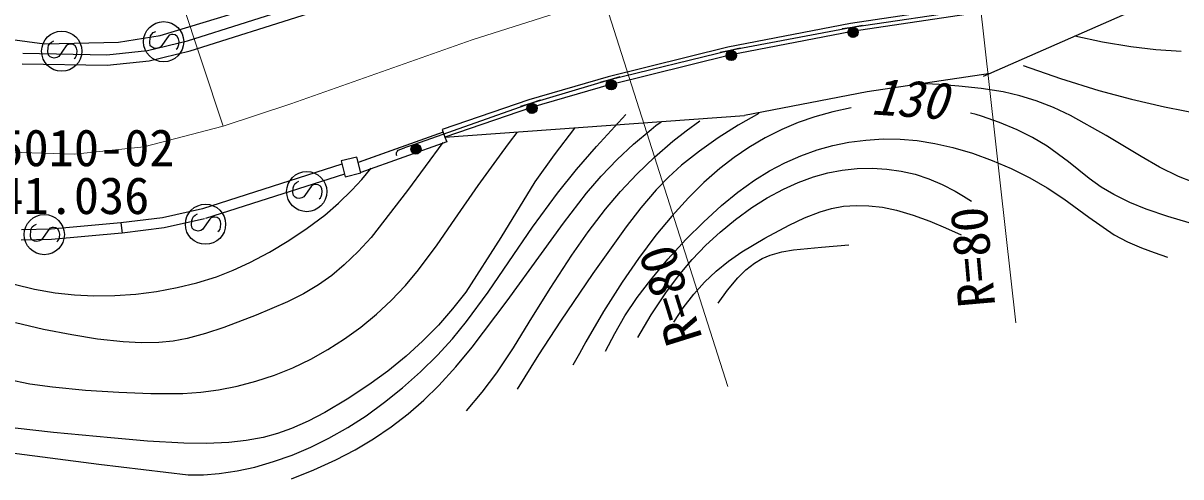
# Model space of a CAD drawing. Units: millimetres, scale not verified. Extents: x 40000 to 680000, y 20000 to 380000.
# Drawn here: x 220859 to 278222, y 241914 to 264384 of the extents above; entities that cross this region are included whole.
import ezdxf
from ezdxf.enums import TextEntityAlignment as Align

# ---------------------------------------------------------------- set-up
doc = ezdxf.new("R2010")
doc.units = ezdxf.units.MM
doc.header["$LTSCALE"] = 1000
doc.linetypes.add('CHAIN', pattern=[18.5, 12, -1.5, 3.5, -1.5])
for name, color, linetype, lineweight in [('M-BGD', 7, 'Continuous', 25), ('M-BMK', 2, 'CHAIN', 13), ('M-BMK-HTXT', 7, 'Continuous', 13)]:
    doc.layers.add(name, color=color, linetype=linetype, lineweight=lineweight)
doc.styles.add('ＭＳ ゴシック', font='')
doc.styles.get('ＭＳ ゴシック').set_extended_font_data('MS Gothic')

msp = doc.modelspace()

# ---------------------------------------------------------------- linework, layer by layer
at = {"layer": 'M-BGD'}
for p, q in [((227647, 263777), (242456, 268257)), ((278208, 266045), (268426, 261736)), ((228994, 263512), (234851, 265359)), ((267966, 265281), (261862, 264375)), ((268002, 265068), (261941, 264174)), ((229132, 263018), (235000, 264869)), ((268026, 264875), (261922, 263970)), ((217843, 263917), (221910, 263366)), ((227227, 263845), (227309, 263918)), ((227309, 263918), (227429, 263978)), ((261862, 264375), (255779, 263202)), ((261940, 263973), (255856, 262799)), ((261941, 264174), (255893, 263029)), ((261941, 264174), (261434, 264099)), ((262444, 264270), (261941, 264174)), ((221910, 263366), (225575, 263443)), ((222121, 263285), (222174, 263375)), ((222174, 263375), (222256, 263448)), ((222256, 263448), (222377, 263508)), ((223048, 263318), (222987, 263253)), ((223151, 263349), (223048, 263318)), ((223226, 263347), (223151, 263349)), ((223340, 263332), (223226, 263347)), ((223444, 263257), (223340, 263332)), ((225575, 263443), (227647, 263777)), ((227018, 263029), (228994, 263512)), ((227129, 263427), (227150, 263656)), ((227160, 263269), (227129, 263427)), ((227150, 263656), (227174, 263755)), ((227174, 263755), (227227, 263845)), ((228039, 263723), (227677, 263208)), ((228100, 263788), (228039, 263723)), ((228203, 263819), (228100, 263788)), ((228278, 263817), (228203, 263819)), ((228392, 263802), (228278, 263817)), ((228496, 263727), (228392, 263802)), ((228561, 263611), (228496, 263727)), ((228542, 263221), (228571, 263324)), ((228585, 263479), (228561, 263611)), ((228571, 263324), (228585, 263479)), ((272970, 263752), (274340, 263461)), ((274340, 263461), (275737, 263225)), ((220843, 262890), (225004, 262811)), ((222077, 262957), (222097, 263186)), ((222108, 262799), (222077, 262957)), ((222097, 263186), (222121, 263285)), ((222191, 262721), (222108, 262799)), ((222625, 262738), (222530, 262686)), ((222987, 263253), (222625, 262738)), ((223509, 263141), (223444, 263257)), ((223448, 262680), (223489, 262751)), ((223489, 262751), (223518, 262854)), ((223532, 263009), (223509, 263141)), ((223518, 262854), (223532, 263009)), ((225004, 262811), (227018, 263029)), ((227106, 262523), (229132, 263018)), ((227244, 263191), (227160, 263269)), ((227335, 263148), (227244, 263191)), ((227454, 263127), (227335, 263148)), ((227582, 263156), (227454, 263127)), ((227677, 263208), (227582, 263156)), ((228436, 263100), (228500, 263150)), ((228500, 263150), (228542, 263221)), ((255779, 263202), (249845, 261733)), ((255893, 263029), (249935, 261573)), ((255877, 262804), (249943, 261335)), ((255893, 263029), (255389, 262933)), ((256391, 263150), (255893, 263029)), ((275737, 263225), (276979, 263085)), ((276979, 263085), (278237, 263004)), ((220805, 262377), (225027, 262298)), ((222283, 262678), (222191, 262721)), ((222402, 262657), (222283, 262678)), ((222530, 262686), (222402, 262657)), ((223383, 262630), (223448, 262680)), ((225027, 262298), (227106, 262523)), ((270402, 262286), (272265, 261641)), ((249845, 261733), (245911, 260594)), ((250426, 261719), (249935, 261573)), ((268783, 261893), (262679, 260987)), ((272265, 261641), (274154, 261051)), ((249935, 261573), (245997, 260401)), ((249959, 261339), (246025, 260200)), ((249935, 261573), (249437, 261452)), ((266246, 261338), (265270, 261390)), ((267223, 261267), (266246, 261338)), ((268325, 261156), (267223, 261267)), ((269419, 260985), (268325, 261156)), ((274154, 261051), (275777, 260620)), ((245911, 260594), (241626, 259122)), ((246480, 260571), (245997, 260401)), ((262679, 260987), (256595, 259814)), ((270252, 260790), (269419, 260985)), ((271060, 260540), (270252, 260790)), ((271916, 260206), (271060, 260540)), ((275777, 260620), (277412, 260248)), ((245997, 260401), (240242, 258382)), ((246044, 260206), (241759, 258735)), ((245997, 260401), (245505, 260255)), ((249995, 259074), (250729, 259868)), ((257307, 259916), (256290, 259339)), ((260979, 259996), (260090, 259752)), ((261882, 260183), (260979, 259996)), ((268084, 259855), (267805, 259932)), ((272750, 259816), (271916, 260206)), ((277412, 260248), (279426, 259849)), ((241759, 258735), (256595, 259814)), ((251971, 259121), (252215, 259312)), ((252215, 259312), (252468, 259503)), ((253708, 259052), (254383, 259548)), ((256290, 259339), (255295, 258706)), ((259266, 259465), (258453, 259119)), ((260090, 259752), (259266, 259465)), ((268352, 259776), (268084, 259855)), ((269237, 259468), (268352, 259776)), ((270107, 259102), (269237, 259468)), ((274517, 258819), (272750, 259816)), ((241675, 258986), (237457, 257488)), ((241675, 258986), (237502, 257505)), ((241626, 259122), (241759, 258735)), ((241759, 258735), (241846, 258502)), ((244962, 258479), (245337, 258971)), ((248175, 259176), (247169, 257868)), ((249268, 258274), (249995, 259074)), ((251104, 258393), (251971, 259121)), ((253051, 258533), (253708, 259052)), ((258453, 259119), (257622, 258701)), ((270869, 258721), (270107, 259102)), ((271600, 258288), (270869, 258721)), ((276250, 257773), (274517, 258819)), ((241846, 258502), (237583, 256990)), ((239522, 258130), (239758, 258213)), ((240242, 258382), (239758, 258213)), ((241658, 258470), (239906, 256102)), ((244590, 257986), (244962, 258479)), ((248278, 257136), (249268, 258274)), ((250285, 257627), (251104, 258393)), ((252136, 257741), (253051, 258533)), ((255295, 258706), (254371, 258051)), ((256821, 258232), (256086, 257734)), ((257622, 258701), (256821, 258232)), ((260197, 258107), (260971, 258326)), ((260971, 258326), (261768, 258487)), ((261768, 258487), (262614, 258597)), ((262614, 258597), (263466, 258647)), ((263466, 258647), (264309, 258637)), ((264309, 258637), (265149, 258567)), ((265149, 258567), (266040, 258429)), ((266040, 258429), (266927, 258229)), ((266927, 258229), (267905, 257939)), ((272656, 257514), (271600, 258288)), ((237390, 257753), (236616, 257557)), ((237588, 256970), (237390, 257753)), ((239356, 257910), (239365, 257966)), ((239359, 257857), (239356, 257910)), ((239369, 257811), (239359, 257857)), ((239365, 257966), (239382, 258006)), ((239382, 258006), (239409, 258050)), ((239409, 258050), (239445, 258087)), ((239445, 258087), (239482, 258112)), ((239482, 258112), (239522, 258130)), ((243397, 256348), (244590, 257986)), ((247169, 257868), (246207, 256518)), ((249504, 256810), (250285, 257627)), ((251263, 256904), (252136, 257741)), ((254371, 258051), (253487, 257351)), ((256086, 257734), (255374, 257179)), ((258597, 257465), (259385, 257814)), ((259385, 257814), (260197, 258107)), ((267905, 257939), (268879, 257587)), ((268879, 257587), (269821, 257185)), ((277166, 257256), (276250, 257773)), ((236657, 257397), (229740, 255192)), ((236616, 257557), (236815, 256773)), ((237632, 256648), (238110, 257210)), ((247334, 255960), (248278, 257136)), ((253487, 257351), (252836, 256764)), ((255374, 257179), (254585, 256485)), ((257102, 256609), (257834, 257063)), ((257834, 257063), (258597, 257465)), ((260723, 256970), (261448, 257105)), ((261448, 257105), (262182, 257182)), ((262182, 257182), (262929, 257200)), ((262929, 257200), (263654, 257158)), ((263654, 257158), (264371, 257056)), ((264371, 257056), (265055, 256898)), ((269821, 257185), (270745, 256725)), ((273676, 256692), (272656, 257514)), ((278109, 256794), (277166, 257256)), ((236783, 256899), (229896, 254703)), ((234263, 256331), (234316, 256421)), ((234316, 256421), (234398, 256494)), ((234398, 256494), (234518, 256554)), ((236815, 256773), (237588, 256970)), ((237142, 256113), (237632, 256648)), ((246207, 256518), (244525, 253772)), ((248776, 255963), (249504, 256810)), ((250463, 256052), (251263, 256904)), ((252836, 256764), (252225, 256134)), ((254585, 256485), (253828, 255740)), ((256266, 256005), (257102, 256609)), ((258532, 256169), (259261, 256499)), ((259261, 256499), (260024, 256778)), ((260024, 256778), (260723, 256970)), ((265055, 256898), (265730, 256680)), ((265730, 256680), (266392, 256401)), ((270745, 256725), (271596, 256235)), ((274276, 256264), (273676, 256692)), ((278786, 256525), (278109, 256794)), ((234218, 256003), (234239, 256232)), ((234250, 255845), (234218, 256003)), ((234239, 256232), (234263, 256331)), ((234333, 255767), (234250, 255845)), ((235128, 256299), (234766, 255784)), ((235189, 256364), (235128, 256299)), ((235292, 256395), (235189, 256364)), ((235368, 256393), (235292, 256395)), ((235482, 256378), (235368, 256393)), ((235585, 256303), (235482, 256378)), ((235650, 256187), (235585, 256303)), ((235631, 255797), (235660, 255900)), ((235674, 256054), (235650, 256187)), ((235660, 255900), (235674, 256054)), ((236489, 255473), (237142, 256113)), ((239906, 256102), (238103, 253769)), ((242255, 254677), (243397, 256348)), ((246103, 254272), (247334, 255960)), ((247634, 254486), (248776, 255963)), ((249713, 255166), (250463, 256052)), ((252225, 256134), (251458, 255239)), ((255468, 255353), (256266, 256005)), ((257731, 255735), (258532, 256169)), ((266392, 256401), (267036, 256064)), ((267036, 256064), (267448, 255822)), ((271596, 256235), (272425, 255689)), ((274901, 255891), (274276, 256264)), ((275692, 255503), (274901, 255891)), ((234425, 255724), (234333, 255767)), ((234543, 255703), (234425, 255724)), ((234671, 255732), (234543, 255703)), ((234766, 255784), (234671, 255732)), ((235525, 255676), (235589, 255726)), ((235589, 255726), (235631, 255797)), ((235801, 254882), (236489, 255473)), ((253828, 255740), (252998, 254828)), ((254563, 254532), (255468, 255353)), ((256966, 255254), (257731, 255735)), ((260916, 255204), (261512, 255313)), ((261512, 255313), (262131, 255358)), ((262131, 255358), (262754, 255343)), ((262754, 255343), (263444, 255263)), ((267448, 255822), (267855, 255572)), ((272425, 255689), (273657, 254770)), ((276511, 255168), (275692, 255503)), ((227757, 254750), (225700, 254490)), ((229740, 255192), (227757, 254750)), ((229223, 254615), (229247, 254714)), ((229247, 254714), (229300, 254804)), ((229300, 254804), (229382, 254877)), ((229382, 254877), (229503, 254937)), ((230174, 254747), (230113, 254682)), ((230277, 254778), (230174, 254747)), ((230352, 254776), (230277, 254778)), ((230466, 254761), (230352, 254776)), ((230570, 254687), (230466, 254761)), ((234930, 254226), (235801, 254882)), ((248853, 254048), (249713, 255166)), ((251458, 255239), (250736, 254303)), ((252998, 254828), (252214, 253878)), ((256153, 254666), (256966, 255254)), ((258819, 254377), (259573, 254738)), ((259573, 254738), (260345, 255039)), ((260345, 255039), (260916, 255204)), ((263444, 255263), (264129, 255122)), ((264129, 255122), (264961, 254880)), ((264961, 254880), (265787, 254576)), ((273657, 254770), (274923, 253902)), ((277572, 254803), (276511, 255168)), ((278636, 254500), (277572, 254803)), ((222246, 254182), (220773, 254142)), ((221235, 254103), (221259, 254201)), ((221259, 254201), (221312, 254291)), ((221312, 254291), (221394, 254365)), ((221394, 254365), (221514, 254424)), ((222124, 254169), (221762, 253654)), ((222185, 254234), (222124, 254169)), ((222288, 254265), (222185, 254234)), ((225700, 254490), (222246, 254182)), ((222364, 254263), (222288, 254265)), ((222478, 254248), (222364, 254263)), ((222581, 254174), (222478, 254248)), ((222646, 254057), (222581, 254174)), ((225700, 254490), (225765, 253981)), ((225700, 254490), (225765, 253981)), ((227845, 254244), (225765, 253981)), ((229852, 254691), (227845, 254244)), ((229203, 254386), (229223, 254615)), ((229234, 254228), (229203, 254386)), ((229317, 254150), (229234, 254228)), ((229409, 254107), (229317, 254150)), ((229751, 254167), (229656, 254115)), ((230113, 254682), (229751, 254167)), ((230635, 254570), (230570, 254687)), ((230574, 254109), (230615, 254181)), ((230615, 254181), (230644, 254283)), ((230658, 254438), (230635, 254570)), ((230644, 254283), (230658, 254438)), ((234023, 253617), (234930, 254226)), ((241373, 253400), (242255, 254677)), ((244926, 252557), (246103, 254272)), ((246540, 252972), (247634, 254486)), ((250736, 254303), (249087, 251981)), ((253701, 253667), (254563, 254532)), ((255389, 254040), (256153, 254666)), ((257616, 253735), (258819, 254377)), ((265787, 254576), (266564, 254250)), ((266564, 254250), (267345, 253902)), ((222260, 253669), (220754, 253628)), ((221215, 253873), (221235, 254103)), ((221246, 253715), (221215, 253873)), ((221329, 253637), (221246, 253715)), ((221421, 253594), (221329, 253637)), ((221539, 253573), (221421, 253594)), ((221667, 253602), (221539, 253573)), ((221762, 253654), (221667, 253602)), ((225746, 253979), (222260, 253669)), ((222521, 253547), (222585, 253596)), ((222585, 253596), (222627, 253668)), ((222627, 253668), (222656, 253770)), ((222670, 253925), (222646, 254057)), ((222656, 253770), (222670, 253925)), ((229528, 254086), (229409, 254107)), ((229656, 254115), (229528, 254086)), ((230509, 254059), (230574, 254109)), ((233073, 253043), (234023, 253617)), ((238103, 253769), (237458, 253068)), ((244525, 253772), (242793, 251062)), ((248042, 252895), (248853, 254048)), ((252214, 253878), (251353, 252735)), ((252803, 252687), (253701, 253667)), ((254682, 253382), (255389, 254040)), ((256467, 253054), (257616, 253735)), ((274923, 253902), (275580, 253554)), ((275580, 253554), (276276, 253255)), ((232095, 252523), (233073, 253043)), ((237458, 253068), (236769, 252409)), ((240450, 252170), (241373, 253400)), ((254016, 252680), (254682, 253382)), ((255814, 252602), (256467, 253054)), ((257879, 252899), (258447, 253054)), ((258447, 253054), (259036, 253152)), ((259036, 253152), (260411, 253295)), ((260411, 253295), (261768, 253406)), ((276276, 253255), (276906, 253020)), ((276906, 253020), (277553, 252795)), ((231270, 252143), (232095, 252523)), ((236769, 252409), (236146, 251890)), ((243895, 251059), (244926, 252557)), ((244849, 250632), (246540, 252972)), ((246964, 251248), (248042, 252895)), ((251353, 252735), (250536, 251550)), ((251956, 251673), (252803, 252687)), ((253335, 251869), (254016, 252680)), ((255195, 252101), (255814, 252602)), ((256666, 252162), (257098, 252503)), ((257098, 252503), (257471, 252726)), ((257471, 252726), (257879, 252899)), ((230431, 251823), (231270, 252143)), ((236146, 251890), (235489, 251421)), ((239796, 251392), (240450, 252170)), ((249087, 251981), (247487, 249624)), ((252700, 251020), (253335, 251869)), ((254622, 251556), (255195, 252101)), ((256277, 251778), (256666, 252162)), ((220410, 251456), (221421, 251211)), ((227473, 251094), (228497, 251285)), ((228497, 251285), (229468, 251524)), ((229468, 251524), (230431, 251823)), ((235489, 251421), (234746, 250982)), ((239095, 250653), (239796, 251392)), ((250536, 251550), (249617, 250097)), ((251290, 250795), (251956, 251673)), ((254091, 250968), (254622, 251556)), ((255763, 251165), (256277, 251778)), ((221421, 251211), (222444, 251025)), ((222444, 251025), (223397, 250920)), ((223397, 250920), (224365, 250875)), ((224365, 250875), (225406, 250889)), ((225406, 250889), (226447, 250963)), ((226447, 250963), (227473, 251094)), ((234746, 250982), (233962, 250589)), ((242793, 251062), (242139, 250232)), ((242822, 249605), (243895, 251059)), ((245936, 249568), (246964, 251248)), ((250680, 249890), (251290, 250795)), ((251978, 249931), (252700, 251020)), ((253567, 250287), (254091, 250968)), ((255304, 250523), (255763, 251165)), ((233962, 250589), (232398, 249924)), ((238363, 249971), (239095, 250653)), ((242139, 250232), (241432, 249431)), ((243112, 248331), (244849, 250632)), ((253098, 249578), (253567, 250287)), ((221870, 249212), (220479, 249540)), ((232398, 249924), (230796, 249308)), ((237590, 249332), (238363, 249971)), ((242127, 248754), (242822, 249605)), ((245161, 248295), (245936, 249568)), ((247487, 249624), (246401, 247950)), ((249617, 250097), (248744, 248605)), ((250170, 249020), (250680, 249890)), ((251308, 248812), (251978, 249931)), ((223276, 248943), (221870, 249212)), ((229894, 249005), (228982, 248763)), ((230796, 249308), (229894, 249005)), ((236787, 248746), (237590, 249332)), ((241432, 249431), (240653, 248638)), ((249718, 248131), (250170, 249020)), ((224547, 248740), (223276, 248943)), ((225811, 248599), (224547, 248740)), ((226702, 248555), (225811, 248599)), ((227589, 248572), (226702, 248555)), ((228290, 248638), (227589, 248572)), ((228982, 248763), (228290, 248638)), ((235962, 248216), (236787, 248746)), ((240653, 248638), (239833, 247891)), ((241387, 247944), (242127, 248754)), ((248744, 248605), (248419, 248023)), ((235108, 247742), (235962, 248216)), ((239833, 247891), (238927, 247155)), ((240539, 247109), (241387, 247944)), ((242304, 247363), (243112, 248331)), ((244337, 247057), (245161, 248295)), ((246401, 247950), (245345, 246258)), ((248419, 248023), (248099, 247438)), ((233314, 246954), (234225, 247320)), ((234225, 247320), (235108, 247742)), ((241458, 246442), (242304, 247363)), ((220085, 246752), (221190, 246528)), ((232390, 246647), (233314, 246954)), ((238927, 247155), (237981, 246466)), ((239655, 246322), (240539, 247109)), ((243604, 246100), (244337, 247057)), ((221190, 246528), (222308, 246364)), ((222308, 246364), (223946, 246203)), ((223946, 246203), (225602, 246102)), ((225602, 246102), (227184, 246045)), ((228771, 246049), (229656, 246102)), ((229656, 246102), (230538, 246216)), ((230538, 246216), (231470, 246402)), ((231470, 246402), (232390, 246647)), ((237981, 246466), (236916, 245762)), ((238764, 245604), (239655, 246322)), ((240712, 245717), (241458, 246442)), ((242821, 245178), (243604, 246100)), ((227184, 246045), (228771, 246049)), ((236916, 245762), (235807, 245102)), ((237850, 244942), (238764, 245604)), ((239932, 245042), (240712, 245717)), ((235807, 245102), (234989, 244672)), ((239091, 244394), (239932, 245042)), ((222367, 244111), (219550, 244431)), ((234989, 244672), (234150, 244300)), ((236943, 244357), (237850, 244942)), ((238222, 243800), (239091, 244394)), ((225197, 243852), (222367, 244111)), ((227013, 243683), (225197, 243852)), ((232757, 243869), (231914, 243716)), ((233467, 244057), (232757, 243869)), ((234150, 244300), (233467, 244057)), ((235114, 243383), (236004, 243823)), ((236004, 243823), (236943, 244357)), ((237302, 243252), (238222, 243800)), ((228828, 243575), (227013, 243683)), ((229944, 243568), (228828, 243575)), ((231048, 243621), (229944, 243568)), ((231914, 243716), (231048, 243621)), ((234193, 242994), (235114, 243383)), ((236353, 242756), (237302, 243252)), ((220162, 243119), (224613, 242534)), ((232338, 242400), (233269, 242667)), ((233269, 242667), (234193, 242994)), ((235261, 242255), (236353, 242756)), ((224613, 242534), (229035, 242013)), ((230564, 242075), (231455, 242208)), ((231455, 242208), (232338, 242400)), ((234155, 241814), (235261, 242255)), ((229035, 242013), (229799, 242014)), ((229799, 242014), (230564, 242075))]:
    msp.add_line(p, q, dxfattribs=at)
for centre, radius in [((227820, 263466), 995), ((222768, 262996), 995), ((261977, 263928), 249), ((261987, 263930), 249), ((261977, 263928), 220), ((261987, 263930), 220), ((261977, 263928), 191), ((261987, 263930), 191), ((261977, 263928), 161), ((261987, 263930), 161), ((261977, 263928), 132), ((261987, 263930), 132), ((261977, 263928), 97.5), ((261987, 263930), 97.5), ((261977, 263928), 67.5), ((261987, 263930), 67.5), ((261977, 263928), 38.8), ((261987, 263930), 38.8), ((261977, 263928), 7.5), ((261987, 263930), 7.5), ((255939, 262784), 249), ((255952, 262787), 249), ((255939, 262784), 220), ((255952, 262787), 220), ((255939, 262784), 191), ((255952, 262787), 191), ((255939, 262784), 161), ((255952, 262787), 161), ((255939, 262784), 132), ((255952, 262787), 132), ((255939, 262784), 97.5), ((255952, 262787), 97.5), ((255939, 262784), 67.5), ((255952, 262787), 67.5), ((255939, 262784), 38.8), ((255952, 262787), 38.8), ((255939, 262784), 7.5), ((255952, 262787), 7.5), ((249994, 261332), 249), ((250005, 261335), 249), ((249994, 261332), 220), ((250005, 261335), 220), ((249994, 261332), 191), ((250005, 261335), 191), ((249994, 261332), 161), ((250005, 261335), 161), ((249994, 261332), 132), ((250005, 261335), 132), ((249994, 261332), 97.5), ((250005, 261335), 97.5), ((249994, 261332), 67.5), ((250005, 261335), 67.5), ((249994, 261332), 38.8), ((250005, 261335), 38.8), ((249994, 261332), 7.5), ((250005, 261335), 7.5), ((246068, 260163), 249), ((246079, 260166), 249), ((246068, 260163), 220), ((246079, 260166), 220), ((246068, 260163), 191), ((246079, 260166), 191), ((246068, 260163), 161), ((246079, 260166), 161), ((246068, 260163), 132), ((246079, 260166), 132), ((246068, 260163), 97.5), ((246079, 260166), 97.5), ((246068, 260163), 67.5), ((246079, 260166), 67.5), ((246068, 260163), 38.8), ((246079, 260166), 38.8), ((246068, 260163), 7.5), ((246079, 260166), 7.5), ((240324, 258148), 249), ((240324, 258148), 220), ((240324, 258148), 191), ((240324, 258148), 161), ((240324, 258148), 132), ((240324, 258148), 97.5), ((240324, 258148), 67.5), ((240324, 258148), 38.8), ((240324, 258148), 7.5), ((234910, 256042), 995), ((229894, 254425), 995), ((221906, 253912), 995)]:
    msp.add_circle(centre, radius, dxfattribs=at)
at = {"layer": 'M-BMK'}
for p, q in [((243106, 263556), (249631, 265636)), ((243106, 263556), (234126, 260396)), ((234126, 260396), (230768, 259287)), ((230768, 259287), (226844, 258266)), ((226844, 258266), (223401, 257890)), ((223401, 257890), (219687, 258012))]:
    msp.add_line(p, q, dxfattribs=at)
at = {"layer": 'M-BMK-HTXT'}
for p, q in [((230768, 259287), (222606, 283995)), ((267826, 269367), (270043, 249540)), ((249631, 265636), (255769, 246385))]:
    msp.add_line(p, q, dxfattribs=at)

# ---------------------------------------------------------------- texts
at = {"layer": 'M-BGD', "style": 'ＭＳ ゴシック', "oblique": 15}
msp.add_text('130', height=1833, rotation=356, dxfattribs=at).set_placement((262802, 259322), align=Align.BOTTOM_LEFT)
at = {"layer": 'M-BGD', "style": 'ＭＳ ゴシック'}
for s, p in [('15010-02', (218382, 256749)), ('141.036', (218382, 254379))]:
    msp.add_text(s, height=1833, dxfattribs=at).set_placement(p, align=Align.BOTTOM_LEFT)
for rotation, p in [(95, (269574, 250437)), (107.3, (255056, 248953))]:
    msp.add_text('R=80', height=1833, rotation=rotation, dxfattribs=at).set_placement(p, align=Align.BOTTOM_LEFT)

doc.saveas('drawing.dxf')
